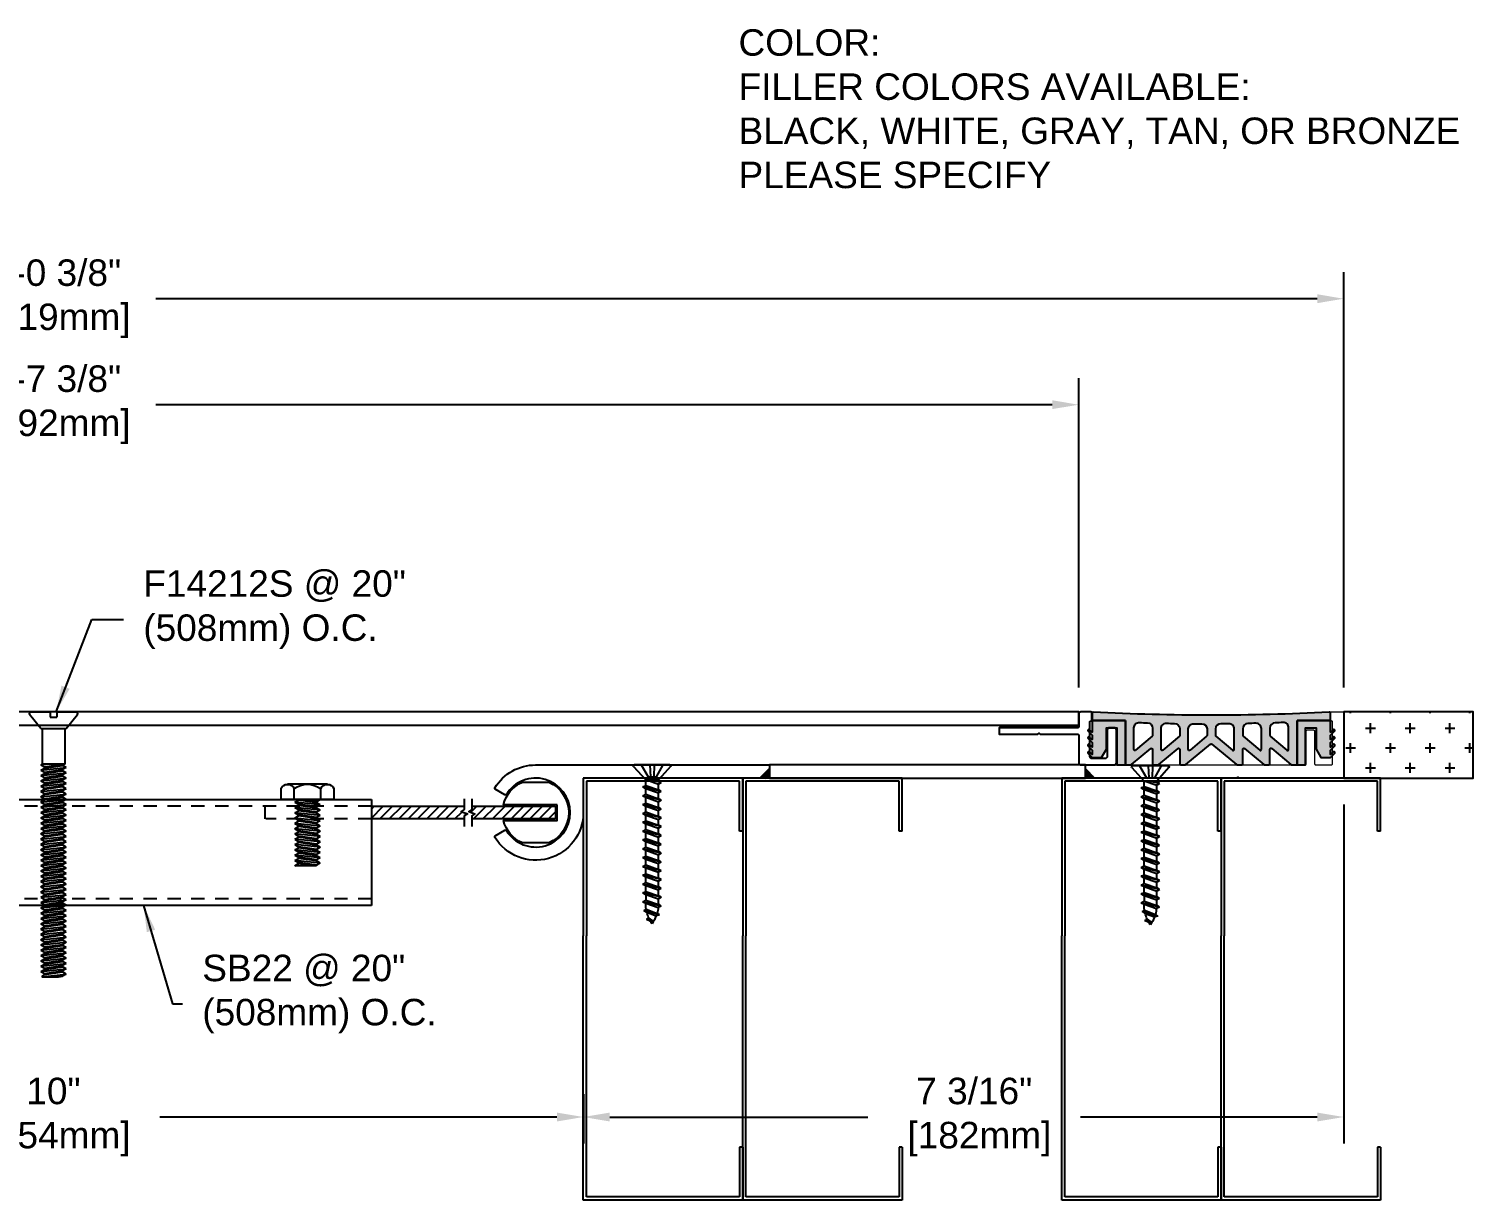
# Model space of a CAD drawing. Header units: inches. Extents: x -6.9 to 49.6, y -2.6 to 8.7.
# Drawn here: x 8.76 to 22.39, y -2.58 to 8.48 of the extents above; entities that cross this region are included whole.
import ezdxf

# ---------------------------------------------------------------- set-up
doc = ezdxf.new("R2010")
doc.units = ezdxf.units.IN
doc.header["$MEASUREMENT"] = 0
doc.linetypes.add('HIDDEN2', pattern=[0.1875, 0.125, -0.0625])
for name, color, linetype in [('anchors', 4, 'Continuous'), ('conditions', 1, 'Continuous'), ('dimensions', 3, 'Continuous'), ('FILLER', 2, 'Continuous'), ('Fillers', 2, 'Continuous'), ('METALS', 7, 'Continuous'), ('text', 2, 'Continuous')]:
    doc.layers.add(name, color=color, linetype=linetype)
doc.styles.add('ARIAL', font='arial.ttf')
doc.dimstyles.new('Arial', dxfattribs={"dimtxt": 0.25, "dimasz": 0.25, "dimexe": 0.25, "dimexo": 0.25, "dimgap": 0.25, "dimtad": 0, "dimtih": 1, "dimtoh": 1, "dimdec": 4, "dimzin": 0, "dimdsep": 46, "dimlunit": 4, "dimtxsty": 'ARIAL', "dimcen": 0.25, "dimadec": 0, "dimazin": 0, "dimtfac": 1, "dimtdec": 4, "dimtofl": 0, "dimtmove": 0, "dimatfit": 3, "dimfxl": 0, "dimfrac": 2, "dimtolj": 1, "dimtzin": 0, "dimarcsym": 0})

# ---------------------------------------------------------------- blocks, each defined once
blk = doc.blocks.new('*D1')
at = {"layer": 'DEFPOINTS', "color": 0}
for p in [(18.669, 4.929), (-0.682, 2.028), (18.669, 2.008)]:
    blk.add_point(p, dxfattribs=at)
at = {"layer": 'dimensions', "color": 0, "lineweight": -2}
for p, q in [((-0.682, 2.278), (-0.682, 5.179)), ((18.669, 2.258), (18.669, 5.179)), ((-0.432, 4.929), (8.027, 4.929)), ((18.419, 4.929), (9.96, 4.929))]:
    blk.add_line(p, q, dxfattribs=at)
at = {"layer": 'dimensions', "color": 0}
for points in [[(-0.432, 4.971), (-0.432, 4.888), (-0.682, 4.929)], [(18.419, 4.971), (18.419, 4.888), (18.669, 4.929)]]:
    blk.add_solid(points, dxfattribs=at)
at = {"layer": 'dimensions', "color": 0, "insert": (8.994, 4.929), "char_height": 0.25, "attachment_point": 5, "style": 'ARIAL'}
blk.add_mtext('\\A1;1\'-7 3/8"\\P [492mm]', dxfattribs=at)
blk = doc.blocks.new('*D2')
at = {"layer": 'DEFPOINTS', "color": 0}
for p in [(21.169, 5.93), (-3.182, 2.008), (21.169, 2.008)]:
    blk.add_point(p, dxfattribs=at)
at = {"layer": 'dimensions', "color": 0, "lineweight": -2}
for p, q in [((-3.182, 2.258), (-3.182, 6.18)), ((21.169, 2.258), (21.169, 6.18)), ((-2.932, 5.93), (8.027, 5.93)), ((20.919, 5.93), (9.96, 5.93))]:
    blk.add_line(p, q, dxfattribs=at)
at = {"layer": 'dimensions', "color": 0}
for points in [[(-2.932, 5.972), (-2.932, 5.888), (-3.182, 5.93)], [(20.919, 5.972), (20.919, 5.888), (21.169, 5.93)]]:
    blk.add_solid(points, dxfattribs=at)
at = {"layer": 'dimensions', "color": 0, "insert": (8.994, 5.93), "char_height": 0.25, "attachment_point": 5, "style": 'ARIAL'}
blk.add_mtext('\\A1;2\'-0 3/8"\\P [619mm]', dxfattribs=at)
blk = doc.blocks.new('*D3')
at = {"layer": 'DEFPOINTS', "color": 0}
for p in [(21.169, 1.403), (13.994, -1.331), (13.994, -1.797)]:
    blk.add_point(p, dxfattribs=at)
at = {"layer": 'dimensions', "color": 0, "lineweight": -2}
for p, q in [((21.169, 1.153), (21.169, -2.047)), ((13.994, -1.581), (13.994, -2.047)), ((14.244, -1.797), (16.68, -1.797)), ((20.919, -1.797), (18.686, -1.797))]:
    blk.add_line(p, q, dxfattribs=at)
at = {"layer": 'dimensions', "color": 0}
for points in [[(14.244, -1.755), (14.244, -1.839), (13.994, -1.797)], [(20.919, -1.755), (20.919, -1.839), (21.169, -1.797)]]:
    blk.add_solid(points, dxfattribs=at)
at = {"layer": 'dimensions', "color": 0, "insert": (17.683, -1.797), "char_height": 0.25, "attachment_point": 5, "style": 'ARIAL'}
blk.add_mtext('\\A1;7 3/16"\\P [182mm]', dxfattribs=at)
blk = doc.blocks.new('*D4')
at = {"layer": 'DEFPOINTS', "color": 0}
for p in [(3.994, -1.331), (13.994, -1.331), (13.994, -1.797)]:
    blk.add_point(p, dxfattribs=at)
at = {"layer": 'dimensions', "color": 0, "lineweight": -2}
for p, q in [((3.994, -1.581), (3.994, -2.047)), ((13.994, -1.581), (13.994, -2.047)), ((4.244, -1.797), (7.991, -1.797)), ((13.744, -1.797), (9.997, -1.797))]:
    blk.add_line(p, q, dxfattribs=at)
at = {"layer": 'dimensions', "color": 0}
for points in [[(4.244, -1.755), (4.244, -1.839), (3.994, -1.797)], [(13.744, -1.755), (13.744, -1.839), (13.994, -1.797)]]:
    blk.add_solid(points, dxfattribs=at)
at = {"layer": 'dimensions', "color": 0, "insert": (8.994, -1.797), "char_height": 0.25, "attachment_point": 5, "style": 'ARIAL'}
blk.add_mtext('\\A1;10"\\P [254mm]', dxfattribs=at)
blk = doc.blocks.new('WCSP3')
at = {"layer": 'METALS'}
blk.add_lwpolyline([(4.101, 42.23), (4.101, 42.555, 0.414214), (4.091, 42.565, -0.414214), (4.081, 42.575), (4.081, 42.64, -0.414214), (4.091, 42.65), (4.186, 42.65, -0.414214), (4.206, 42.63), (4.206, 42.51, 0.414214), (4.216, 42.5), (4.956, 42.5), (4.956, 42.44), (4.591, 42.44), (4.581, 42.45), (4.571, 42.44), (4.216, 42.44, 0.414214), (4.206, 42.43), (4.206, 42.169, -0.390598), (4.186, 42.15), (3.871, 42.15, -0.414214), (3.851, 42.17), (3.851, 42.48, -0.414214), (3.871, 42.5), (3.917, 42.5, -0.414214), (3.937, 42.48), (3.937, 42.23, 0.414214), (3.957, 42.21), (4.081, 42.21, 0.414214)], format="xyb", close=True, dxfattribs=at)
blk = doc.blocks.new('F14212S')
for p, q in [((-0.112, -0.159), (-0.219, -0.028)), ((-0.207, -0.004), (-0.024, -0.004)), ((-0.024, -0.004), (-0.024, -0.054)), ((-0.024, -0.054), (0.038, -0.054)), ((0.038, -0.004), (0.038, -0.054)), ((0.038, -0.004), (0.221, -0.004)), ((0.126, -0.159), (0.233, -0.028)), ((-0.112, -0.159), (0.126, -0.159)), ((-0.101, -0.159), (-0.101, -0.498)), ((0.115, -0.159), (0.115, -0.498)), ((-0.112, -0.504), (-0.101, -0.498)), ((-0.112, -0.504), (-0.061, -0.498)), ((-0.112, -0.504), (-0.078, -0.523)), ((-0.112, -0.554), (0.126, -0.529)), ((-0.112, -0.554), (-0.078, -0.534)), ((0.115, -0.498), (-0.101, -0.498)), ((-0.078, -0.523), (0.092, -0.498)), ((-0.078, -0.534), (0.092, -0.509)), ((-0.078, -0.523), (-0.078, -0.534)), ((0.115, -0.498), (0.092, -0.509)), ((0.126, -0.529), (0.092, -0.509)), ((0.126, -0.529), (0.092, -0.548)), ((-0.112, -0.554), (-0.078, -0.573)), ((-0.112, -0.604), (0.126, -0.579)), ((-0.112, -0.604), (-0.078, -0.584)), ((-0.112, -0.604), (-0.078, -0.623)), ((-0.112, -0.654), (0.126, -0.629)), ((-0.112, -0.654), (-0.078, -0.634)), ((-0.112, -0.654), (-0.078, -0.673)), ((-0.112, -0.704), (0.126, -0.679)), ((-0.078, -0.573), (0.092, -0.548)), ((-0.078, -0.584), (0.092, -0.559)), ((-0.078, -0.573), (-0.078, -0.584)), ((-0.078, -0.623), (0.092, -0.598)), ((-0.078, -0.634), (0.092, -0.609)), ((-0.078, -0.623), (-0.078, -0.634)), ((-0.078, -0.673), (0.092, -0.648)), ((-0.078, -0.684), (0.092, -0.659)), ((-0.078, -0.673), (-0.078, -0.684)), ((0.092, -0.548), (0.092, -0.559)), ((0.126, -0.579), (0.092, -0.559)), ((0.126, -0.579), (0.092, -0.598)), ((0.092, -0.598), (0.092, -0.609)), ((0.126, -0.629), (0.092, -0.609)), ((0.126, -0.629), (0.092, -0.648)), ((0.092, -0.648), (0.092, -0.659)), ((0.126, -0.679), (0.092, -0.659)), ((0.126, -0.679), (0.092, -0.698)), ((-0.112, -0.704), (-0.078, -0.684)), ((-0.112, -0.704), (-0.078, -0.723)), ((-0.112, -0.754), (0.126, -0.729)), ((-0.112, -0.754), (-0.078, -0.734)), ((-0.112, -0.754), (-0.078, -0.773)), ((-0.112, -0.804), (0.126, -0.779)), ((-0.112, -0.804), (-0.078, -0.784)), ((-0.112, -0.804), (-0.078, -0.823)), ((-0.078, -0.723), (0.092, -0.698)), ((-0.078, -0.734), (0.092, -0.709)), ((-0.078, -0.723), (-0.078, -0.734)), ((-0.078, -0.773), (0.092, -0.748)), ((-0.078, -0.784), (0.092, -0.759)), ((-0.078, -0.773), (-0.078, -0.784)), ((-0.078, -0.823), (0.092, -0.798)), ((-0.078, -0.834), (0.092, -0.809)), ((0.092, -0.698), (0.092, -0.709)), ((0.126, -0.729), (0.092, -0.709)), ((0.126, -0.729), (0.092, -0.748)), ((0.092, -0.748), (0.092, -0.759)), ((0.126, -0.779), (0.092, -0.759)), ((0.126, -0.779), (0.092, -0.798)), ((0.092, -0.798), (0.092, -0.809)), ((0.126, -0.829), (0.092, -0.809)), ((-0.112, -0.854), (0.126, -0.829)), ((-0.112, -0.854), (-0.078, -0.834)), ((-0.112, -0.854), (-0.078, -0.873)), ((-0.112, -0.904), (0.126, -0.879)), ((-0.112, -0.904), (-0.078, -0.884)), ((-0.112, -0.904), (-0.078, -0.923)), ((-0.112, -0.954), (0.126, -0.929)), ((-0.112, -0.954), (-0.078, -0.934)), ((-0.112, -0.954), (-0.078, -0.973)), ((-0.078, -0.823), (-0.078, -0.834)), ((-0.078, -0.873), (0.092, -0.848)), ((-0.078, -0.884), (0.092, -0.859)), ((-0.078, -0.873), (-0.078, -0.884)), ((-0.078, -0.923), (0.092, -0.898)), ((-0.078, -0.934), (0.092, -0.909)), ((-0.078, -0.923), (-0.078, -0.934)), ((-0.078, -0.973), (0.092, -0.948)), ((0.126, -0.829), (0.092, -0.848)), ((0.092, -0.848), (0.092, -0.859)), ((0.126, -0.879), (0.092, -0.859)), ((0.126, -0.879), (0.092, -0.898)), ((0.092, -0.898), (0.092, -0.909)), ((0.126, -0.929), (0.092, -0.909)), ((0.126, -0.929), (0.092, -0.948)), ((0.092, -0.948), (0.092, -0.959)), ((-0.112, -1.004), (0.126, -0.979)), ((-0.112, -1.004), (-0.078, -0.984)), ((-0.112, -1.004), (-0.078, -1.023)), ((-0.112, -1.054), (0.126, -1.029)), ((-0.112, -1.054), (-0.078, -1.034)), ((-0.112, -1.054), (-0.078, -1.073)), ((-0.112, -1.104), (0.126, -1.079)), ((-0.112, -1.104), (-0.078, -1.084)), ((-0.078, -0.984), (0.092, -0.959)), ((-0.078, -0.973), (-0.078, -0.984)), ((-0.078, -1.023), (0.092, -0.998)), ((-0.078, -1.034), (0.092, -1.009)), ((-0.078, -1.023), (-0.078, -1.034)), ((-0.078, -1.073), (0.092, -1.048)), ((-0.078, -1.084), (0.092, -1.059)), ((-0.078, -1.073), (-0.078, -1.084)), ((0.126, -0.979), (0.092, -0.959)), ((0.126, -0.979), (0.092, -0.998)), ((0.092, -0.998), (0.092, -1.009)), ((0.126, -1.029), (0.092, -1.009)), ((0.126, -1.029), (0.092, -1.048)), ((0.092, -1.048), (0.092, -1.059)), ((0.126, -1.079), (0.092, -1.059)), ((0.126, -1.079), (0.092, -1.098)), ((-0.112, -1.104), (-0.078, -1.123)), ((-0.112, -1.154), (0.126, -1.129)), ((-0.112, -1.154), (-0.078, -1.134)), ((-0.112, -1.154), (-0.078, -1.173)), ((-0.112, -1.204), (0.126, -1.179)), ((-0.112, -1.204), (-0.078, -1.184)), ((-0.112, -1.204), (-0.078, -1.223)), ((-0.078, -1.123), (0.092, -1.098)), ((-0.078, -1.134), (0.092, -1.109)), ((-0.078, -1.123), (-0.078, -1.134)), ((-0.078, -1.173), (0.092, -1.148)), ((-0.078, -1.184), (0.092, -1.159)), ((-0.078, -1.173), (-0.078, -1.184)), ((-0.078, -1.223), (0.092, -1.198)), ((-0.078, -1.234), (0.092, -1.209)), ((-0.078, -1.223), (-0.078, -1.234)), ((0.092, -1.098), (0.092, -1.109)), ((0.126, -1.129), (0.092, -1.109)), ((0.126, -1.129), (0.092, -1.148)), ((0.092, -1.148), (0.092, -1.159)), ((0.126, -1.179), (0.092, -1.159)), ((0.126, -1.179), (0.092, -1.198)), ((0.092, -1.198), (0.092, -1.209)), ((0.126, -1.229), (0.092, -1.209)), ((-0.112, -1.254), (0.126, -1.229)), ((-0.112, -1.254), (-0.078, -1.234)), ((-0.112, -1.254), (-0.078, -1.273)), ((-0.112, -1.304), (0.126, -1.279)), ((-0.112, -1.304), (-0.078, -1.284)), ((-0.112, -1.304), (-0.078, -1.323)), ((-0.112, -1.354), (0.126, -1.329)), ((-0.112, -1.354), (-0.078, -1.334)), ((-0.112, -1.354), (-0.078, -1.373)), ((-0.078, -1.273), (0.092, -1.248)), ((-0.078, -1.284), (0.092, -1.259)), ((-0.078, -1.273), (-0.078, -1.284)), ((-0.078, -1.323), (0.092, -1.298)), ((-0.078, -1.334), (0.092, -1.309)), ((-0.078, -1.323), (-0.078, -1.334)), ((-0.078, -1.373), (0.092, -1.348)), ((-0.078, -1.384), (0.092, -1.359)), ((0.126, -1.229), (0.092, -1.248)), ((0.092, -1.248), (0.092, -1.259)), ((0.126, -1.279), (0.092, -1.259)), ((0.126, -1.279), (0.092, -1.298)), ((0.092, -1.298), (0.092, -1.309)), ((0.126, -1.329), (0.092, -1.309)), ((0.126, -1.329), (0.092, -1.348)), ((0.092, -1.348), (0.092, -1.359)), ((0.126, -1.379), (0.092, -1.359)), ((-0.112, -1.404), (0.126, -1.379)), ((-0.112, -1.404), (-0.078, -1.384)), ((-0.112, -1.404), (-0.078, -1.423)), ((-0.112, -1.454), (0.126, -1.429)), ((-0.112, -1.454), (-0.078, -1.434)), ((-0.112, -1.454), (-0.078, -1.473)), ((-0.112, -1.504), (0.126, -1.479)), ((-0.112, -1.504), (-0.078, -1.484)), ((-0.078, -1.373), (-0.078, -1.384)), ((-0.078, -1.423), (0.092, -1.398)), ((-0.078, -1.434), (0.092, -1.409)), ((-0.078, -1.423), (-0.078, -1.434)), ((-0.078, -1.473), (0.092, -1.448)), ((-0.078, -1.484), (0.092, -1.459)), ((-0.078, -1.473), (-0.078, -1.484)), ((-0.078, -1.523), (0.092, -1.498)), ((0.126, -1.379), (0.092, -1.398)), ((0.092, -1.398), (0.092, -1.409)), ((0.126, -1.429), (0.092, -1.409)), ((0.126, -1.429), (0.092, -1.448)), ((0.092, -1.448), (0.092, -1.459)), ((0.126, -1.479), (0.092, -1.459)), ((0.126, -1.479), (0.092, -1.498)), ((0.092, -1.498), (0.092, -1.509)), ((-0.112, -1.504), (-0.078, -1.523)), ((-0.112, -1.554), (0.126, -1.529)), ((-0.112, -1.554), (-0.078, -1.534)), ((-0.112, -1.554), (-0.078, -1.573)), ((-0.112, -1.604), (0.126, -1.579)), ((-0.112, -1.604), (-0.078, -1.584)), ((-0.112, -1.604), (-0.078, -1.623)), ((-0.112, -1.654), (0.126, -1.629)), ((-0.112, -1.654), (-0.078, -1.634)), ((-0.078, -1.534), (0.092, -1.509)), ((-0.078, -1.523), (-0.078, -1.534)), ((-0.078, -1.573), (0.092, -1.548)), ((-0.078, -1.584), (0.092, -1.559)), ((-0.078, -1.573), (-0.078, -1.584)), ((-0.078, -1.623), (0.092, -1.598)), ((-0.078, -1.634), (0.092, -1.609)), ((-0.078, -1.623), (-0.078, -1.634)), ((0.126, -1.529), (0.092, -1.509)), ((0.126, -1.529), (0.092, -1.548)), ((0.092, -1.548), (0.092, -1.559)), ((0.126, -1.579), (0.092, -1.559)), ((0.126, -1.579), (0.092, -1.598)), ((0.092, -1.598), (0.092, -1.609)), ((0.126, -1.629), (0.092, -1.609)), ((0.126, -1.629), (0.092, -1.648)), ((-0.112, -1.654), (-0.078, -1.673)), ((-0.112, -1.704), (0.126, -1.679)), ((-0.112, -1.704), (-0.078, -1.684)), ((-0.112, -1.704), (-0.078, -1.723)), ((-0.112, -1.754), (0.126, -1.729)), ((-0.112, -1.754), (-0.078, -1.734)), ((-0.112, -1.754), (-0.078, -1.773)), ((-0.078, -1.673), (0.092, -1.648)), ((-0.078, -1.684), (0.092, -1.659)), ((-0.078, -1.673), (-0.078, -1.684)), ((-0.078, -1.723), (0.092, -1.698)), ((-0.078, -1.734), (0.092, -1.709)), ((-0.078, -1.723), (-0.078, -1.734)), ((-0.078, -1.773), (0.092, -1.748)), ((-0.078, -1.784), (0.092, -1.759)), ((0.092, -1.648), (0.092, -1.659)), ((0.126, -1.679), (0.092, -1.659)), ((0.126, -1.679), (0.092, -1.698)), ((0.092, -1.698), (0.092, -1.709)), ((0.126, -1.729), (0.092, -1.709)), ((0.126, -1.729), (0.092, -1.748)), ((0.092, -1.748), (0.092, -1.759)), ((0.126, -1.779), (0.092, -1.759)), ((-0.112, -1.804), (0.126, -1.779)), ((-0.112, -1.804), (-0.078, -1.784)), ((-0.112, -1.804), (-0.078, -1.823)), ((-0.112, -1.854), (0.126, -1.829)), ((-0.112, -1.854), (-0.078, -1.834)), ((-0.112, -1.854), (-0.078, -1.873)), ((-0.112, -1.904), (0.126, -1.879)), ((-0.112, -1.904), (-0.078, -1.884)), ((-0.112, -1.904), (-0.078, -1.923)), ((-0.078, -1.773), (-0.078, -1.784)), ((-0.078, -1.823), (0.092, -1.798)), ((-0.078, -1.834), (0.092, -1.809)), ((-0.078, -1.823), (-0.078, -1.834)), ((-0.078, -1.873), (0.092, -1.848)), ((-0.078, -1.884), (0.092, -1.859)), ((-0.078, -1.873), (-0.078, -1.884)), ((-0.078, -1.923), (0.092, -1.898)), ((0.126, -1.779), (0.092, -1.798)), ((0.092, -1.798), (0.092, -1.809)), ((0.126, -1.829), (0.092, -1.809)), ((0.126, -1.829), (0.092, -1.848)), ((0.092, -1.848), (0.092, -1.859)), ((0.126, -1.879), (0.092, -1.859)), ((0.126, -1.879), (0.092, -1.898)), ((0.092, -1.898), (0.092, -1.909)), ((-0.112, -1.954), (0.126, -1.929)), ((-0.112, -1.954), (-0.078, -1.934)), ((-0.112, -1.954), (-0.078, -1.973)), ((-0.112, -2.004), (0.126, -1.979)), ((-0.112, -2.004), (-0.078, -1.984)), ((-0.112, -2.004), (-0.078, -2.023)), ((-0.112, -2.054), (0.126, -2.029)), ((-0.112, -2.054), (-0.078, -2.034)), ((-0.078, -1.934), (0.092, -1.909)), ((-0.078, -1.923), (-0.078, -1.934)), ((-0.078, -1.973), (0.092, -1.948)), ((-0.078, -1.984), (0.092, -1.959)), ((-0.078, -1.973), (-0.078, -1.984)), ((-0.078, -2.023), (0.092, -1.998)), ((-0.078, -2.034), (0.092, -2.009)), ((-0.078, -2.023), (-0.078, -2.034)), ((0.126, -1.929), (0.092, -1.909)), ((0.126, -1.929), (0.092, -1.948)), ((0.092, -1.948), (0.092, -1.959)), ((0.126, -1.979), (0.092, -1.959)), ((0.126, -1.979), (0.092, -1.998)), ((0.092, -1.998), (0.092, -2.009)), ((0.126, -2.029), (0.092, -2.009)), ((0.126, -2.029), (0.092, -2.048)), ((-0.112, -2.054), (-0.078, -2.073)), ((-0.112, -2.104), (0.126, -2.079)), ((-0.112, -2.104), (-0.078, -2.084)), ((-0.112, -2.104), (-0.078, -2.123)), ((-0.112, -2.154), (0.126, -2.129)), ((-0.112, -2.154), (-0.078, -2.134)), ((-0.112, -2.154), (-0.078, -2.173)), ((-0.112, -2.204), (0.126, -2.179)), ((-0.078, -2.073), (0.092, -2.048)), ((-0.078, -2.084), (0.092, -2.059)), ((-0.078, -2.073), (-0.078, -2.084)), ((-0.078, -2.123), (0.092, -2.098)), ((-0.078, -2.134), (0.092, -2.109)), ((-0.078, -2.123), (-0.078, -2.134)), ((-0.078, -2.173), (0.092, -2.148)), ((-0.078, -2.184), (0.092, -2.159)), ((-0.078, -2.173), (-0.078, -2.184)), ((0.092, -2.048), (0.092, -2.059)), ((0.126, -2.079), (0.092, -2.059)), ((0.126, -2.079), (0.092, -2.098)), ((0.092, -2.098), (0.092, -2.109)), ((0.126, -2.129), (0.092, -2.109)), ((0.126, -2.129), (0.092, -2.148)), ((0.092, -2.148), (0.092, -2.159)), ((0.126, -2.179), (0.092, -2.159)), ((0.126, -2.179), (0.092, -2.198)), ((-0.112, -2.204), (-0.078, -2.184)), ((-0.112, -2.204), (-0.078, -2.223)), ((-0.112, -2.254), (0.126, -2.229)), ((-0.112, -2.254), (-0.078, -2.234)), ((-0.112, -2.254), (-0.078, -2.273)), ((-0.112, -2.304), (0.126, -2.279)), ((-0.112, -2.304), (-0.078, -2.284)), ((-0.112, -2.304), (-0.078, -2.323)), ((-0.078, -2.223), (0.092, -2.198)), ((-0.078, -2.234), (0.092, -2.209)), ((-0.078, -2.223), (-0.078, -2.234)), ((-0.078, -2.273), (0.092, -2.248)), ((-0.078, -2.284), (0.092, -2.259)), ((-0.078, -2.273), (-0.078, -2.284)), ((-0.078, -2.323), (0.092, -2.298)), ((-0.078, -2.334), (0.092, -2.309)), ((0.092, -2.198), (0.092, -2.209)), ((0.126, -2.229), (0.092, -2.209)), ((0.126, -2.229), (0.092, -2.248)), ((0.092, -2.248), (0.092, -2.259)), ((0.126, -2.279), (0.092, -2.259)), ((0.126, -2.279), (0.092, -2.298)), ((0.092, -2.298), (0.092, -2.309)), ((0.126, -2.329), (0.092, -2.309)), ((-0.112, -2.354), (0.126, -2.329)), ((-0.112, -2.354), (-0.078, -2.334)), ((-0.112, -2.354), (-0.078, -2.373)), ((-0.112, -2.404), (0.126, -2.379)), ((-0.112, -2.404), (-0.078, -2.384)), ((-0.112, -2.404), (-0.078, -2.423)), ((-0.112, -2.454), (0.126, -2.429)), ((-0.112, -2.454), (-0.078, -2.434)), ((-0.078, -2.323), (-0.078, -2.334)), ((-0.078, -2.373), (0.092, -2.348)), ((-0.078, -2.384), (0.092, -2.359)), ((-0.078, -2.373), (-0.078, -2.384)), ((-0.078, -2.423), (0.092, -2.398)), ((-0.078, -2.434), (0.092, -2.409)), ((-0.078, -2.423), (-0.078, -2.434)), ((-0.078, -2.473), (0.092, -2.448)), ((0.126, -2.329), (0.092, -2.348)), ((0.092, -2.348), (0.092, -2.359)), ((0.126, -2.379), (0.092, -2.359)), ((0.126, -2.379), (0.092, -2.398)), ((0.092, -2.398), (0.092, -2.409)), ((0.126, -2.429), (0.092, -2.409)), ((0.126, -2.429), (0.092, -2.448)), ((0.092, -2.448), (0.092, -2.459)), ((-0.112, -2.454), (-0.078, -2.473)), ((-0.103, -2.504), (0.126, -2.479)), ((-0.103, -2.504), (-0.078, -2.484)), ((-0.103, -2.504), (0.055, -2.504)), ((-0.078, -2.484), (0.092, -2.459)), ((-0.078, -2.473), (-0.078, -2.484)), ((0.055, -2.504), (0.092, -2.498)), ((0.126, -2.479), (0.092, -2.459)), ((0.126, -2.479), (0.092, -2.498))]:
    blk.add_line(p, q)
for centre, start, end in [((-0.207, -0.019), 90, 219.032), ((0.221, -0.019), 320.968, 90)]:
    blk.add_arc(centre, 0.015, start, end)
blk = doc.blocks.new('H1458S')
for p, q in [((-0.188, 0.144), (0.187, 0.144)), ((-0.25, 0.104), (-0.25, 0)), ((-0.25, 0), (0.25, 0)), ((-0.125, 0), (-0.125, 0.104)), ((-0.119, 0), (-0.085, -0.02)), ((-0.085, -0.02), (0.048, 0)), ((0.125, 0), (0.125, 0.104)), ((0.25, 0.104), (0.25, 0)), ((-0.119, -0.05), (0.119, -0.025)), ((-0.119, -0.05), (-0.085, -0.03)), ((-0.119, -0.05), (-0.085, -0.07)), ((-0.119, -0.1), (0.119, -0.075)), ((-0.119, -0.1), (-0.085, -0.08)), ((-0.119, -0.1), (-0.085, -0.12)), ((-0.119, -0.15), (0.119, -0.125)), ((-0.119, -0.15), (-0.085, -0.13)), ((-0.085, -0.03), (0.085, -0.005)), ((-0.085, -0.02), (-0.085, -0.03)), ((-0.085, -0.07), (0.085, -0.045)), ((-0.085, -0.08), (0.085, -0.055)), ((-0.085, -0.07), (-0.085, -0.08)), ((-0.085, -0.12), (0.085, -0.095)), ((-0.085, -0.13), (0.085, -0.105)), ((-0.085, -0.12), (-0.085, -0.13)), ((0.094, 0), (0.085, -0.005)), ((0.119, -0.025), (0.085, -0.005)), ((0.119, -0.025), (0.085, -0.045)), ((0.085, -0.045), (0.085, -0.055)), ((0.119, -0.075), (0.085, -0.055)), ((0.119, -0.075), (0.085, -0.095)), ((0.085, -0.095), (0.085, -0.105)), ((0.119, -0.125), (0.085, -0.105)), ((0.119, -0.125), (0.085, -0.145)), ((-0.119, -0.15), (-0.085, -0.17)), ((-0.119, -0.2), (0.119, -0.175)), ((-0.119, -0.2), (-0.085, -0.18)), ((-0.119, -0.2), (-0.085, -0.22)), ((-0.119, -0.25), (0.119, -0.225)), ((-0.119, -0.25), (-0.085, -0.23)), ((-0.119, -0.25), (-0.085, -0.27)), ((-0.085, -0.17), (0.085, -0.145)), ((-0.085, -0.18), (0.085, -0.155)), ((-0.085, -0.17), (-0.085, -0.18)), ((-0.085, -0.22), (0.085, -0.195)), ((-0.085, -0.23), (0.085, -0.205)), ((-0.085, -0.22), (-0.085, -0.23)), ((-0.085, -0.27), (0.085, -0.245)), ((-0.085, -0.28), (0.085, -0.255)), ((-0.085, -0.27), (-0.085, -0.28)), ((0.085, -0.145), (0.085, -0.155)), ((0.119, -0.175), (0.085, -0.155)), ((0.119, -0.175), (0.085, -0.195)), ((0.085, -0.195), (0.085, -0.205)), ((0.119, -0.225), (0.085, -0.205)), ((0.119, -0.225), (0.085, -0.245)), ((0.085, -0.245), (0.085, -0.255)), ((0.119, -0.275), (0.085, -0.255)), ((-0.119, -0.3), (0.119, -0.275)), ((-0.119, -0.3), (-0.085, -0.28)), ((-0.119, -0.3), (-0.085, -0.32)), ((-0.119, -0.35), (0.119, -0.325)), ((-0.119, -0.35), (-0.085, -0.33)), ((-0.119, -0.35), (-0.085, -0.37)), ((-0.119, -0.4), (0.119, -0.375)), ((-0.119, -0.4), (-0.085, -0.38)), ((-0.119, -0.4), (-0.085, -0.42)), ((-0.085, -0.32), (0.085, -0.295)), ((-0.085, -0.33), (0.085, -0.305)), ((-0.085, -0.32), (-0.085, -0.33)), ((-0.085, -0.37), (0.085, -0.345)), ((-0.085, -0.38), (0.085, -0.355)), ((-0.085, -0.37), (-0.085, -0.38)), ((-0.085, -0.42), (0.085, -0.395)), ((-0.085, -0.43), (0.085, -0.405)), ((0.119, -0.275), (0.085, -0.295)), ((0.085, -0.295), (0.085, -0.305)), ((0.119, -0.325), (0.085, -0.305)), ((0.119, -0.325), (0.085, -0.345)), ((0.085, -0.345), (0.085, -0.355)), ((0.119, -0.375), (0.085, -0.355)), ((0.119, -0.375), (0.085, -0.395)), ((0.085, -0.395), (0.085, -0.405)), ((0.119, -0.425), (0.085, -0.405)), ((-0.119, -0.45), (0.119, -0.425)), ((-0.119, -0.45), (-0.085, -0.43)), ((-0.119, -0.45), (-0.085, -0.47)), ((-0.119, -0.5), (0.119, -0.475)), ((-0.119, -0.5), (-0.085, -0.48)), ((-0.119, -0.5), (-0.085, -0.52)), ((-0.119, -0.55), (0.119, -0.525)), ((-0.119, -0.55), (-0.085, -0.53)), ((-0.085, -0.42), (-0.085, -0.43)), ((-0.085, -0.47), (0.085, -0.445)), ((-0.085, -0.48), (0.085, -0.455)), ((-0.085, -0.47), (-0.085, -0.48)), ((-0.085, -0.52), (0.085, -0.495)), ((-0.085, -0.53), (0.085, -0.505)), ((-0.085, -0.52), (-0.085, -0.53)), ((-0.085, -0.57), (0.085, -0.545)), ((0.119, -0.425), (0.085, -0.445)), ((0.085, -0.445), (0.085, -0.455)), ((0.119, -0.475), (0.085, -0.455)), ((0.119, -0.475), (0.085, -0.495)), ((0.085, -0.495), (0.085, -0.505)), ((0.119, -0.525), (0.085, -0.505)), ((0.119, -0.525), (0.085, -0.545)), ((0.085, -0.545), (0.085, -0.555)), ((-0.119, -0.55), (-0.085, -0.57)), ((-0.119, -0.6), (0.119, -0.575)), ((-0.119, -0.6), (-0.085, -0.58)), ((-0.119, -0.6), (-0.085, -0.62)), ((-0.085, -0.58), (0.085, -0.555)), ((-0.085, -0.57), (-0.085, -0.58)), ((-0.085, -0.62), (0.085, -0.595)), ((-0.085, -0.62), (-0.085, -0.625)), ((-0.085, -0.625), (0.119, -0.625)), ((-0.048, -0.625), (0.085, -0.605)), ((0.119, -0.575), (0.085, -0.555)), ((0.119, -0.575), (0.085, -0.595)), ((0.085, -0.595), (0.085, -0.605)), ((0.119, -0.625), (0.085, -0.605))]:
    blk.add_line(p, q)
for centre, radius, start, end in [((-0.188, 0.075), 0.0688, 24.7615, 155.2385), ((0, -0.071), 0.215, 54.5107, 125.4893), ((0.187, 0.075), 0.0688, 24.7615, 155.2385)]:
    blk.add_arc(centre, radius, start, end)
blk = doc.blocks.new('SB')
h = blk.add_hatch()
h.set_pattern_fill('ANSI31', color=256, scale=0.5, style=0)
h.set_pattern_definition([(45, (-1.601395, -9.531846), (-0.04419417, 0.04419417), [])])
h.paths.add_polyline_path([(3.392, 3.658), (2.411, 3.658), (2.411, 3.628), (2.383, 3.609), (2.44, 3.587), (2.411, 3.568), (2.411, 3.538), (3.392, 3.538)])
h.paths.add_polyline_path([(2.341, 3.628), (2.341, 3.658), (2.105, 3.658), (2.105, 3.538), (2.341, 3.538), (2.341, 3.568), (2.37, 3.587), (2.313, 3.609)])
h = blk.add_hatch()
h.set_pattern_fill('ANSI31', color=256, scale=0.5, style=0)
h.set_pattern_definition([(45, (-3.601395, -9.531846), (-0.04419417, 0.04419417), [])])
h.paths.add_polyline_path([(11.131, 3.658), (10.339, 3.658), (10.339, 3.628), (10.311, 3.609), (10.368, 3.587), (10.339, 3.568), (10.339, 3.538), (11.131, 3.538)])
h.paths.add_polyline_path([(10.298, 3.587), (10.241, 3.609), (10.269, 3.628), (10.269, 3.658), (9.393, 3.658), (9.393, 3.538), (10.269, 3.538), (10.269, 3.568)])
at = {"linetype": 'ByBlock'}
for p, q in [((3.392, 3.721), (9.393, 3.721)), ((3.392, 2.721), (3.392, 3.721)), ((9.393, 3.721), (9.393, 2.721)), ((9.393, 2.721), (3.392, 2.721))]:
    blk.add_line(p, q, dxfattribs=at)
for p, q in [((2.105, 3.658), (2.341, 3.658)), ((2.411, 3.658), (3.392, 3.658)), ((9.393, 3.658), (10.269, 3.658)), ((10.339, 3.658), (11.131, 3.658)), ((2.341, 3.538), (2.105, 3.538)), ((3.392, 3.538), (2.411, 3.538)), ((10.269, 3.538), (9.393, 3.538)), ((11.131, 3.538), (10.339, 3.538))]:
    blk.add_line(p, q)
at = {"linetype": 'HIDDEN2'}
for p, q in [((9.393, 3.658), (3.392, 3.658)), ((4.394, 3.538), (4.394, 3.658)), ((8.391, 3.538), (8.391, 3.658)), ((3.392, 3.538), (4.394, 3.538)), ((9.393, 3.538), (8.398, 3.538)), ((9.393, 2.783), (3.392, 2.783))]:
    blk.add_line(p, q, dxfattribs=at)
for points in [[(2.146, 3.672, 0.233897), (1.968, 3.885), (1.718, 3.885, 0.654654), (1.718, 3.312), (1.968, 3.312, 0.233897), (2.146, 3.524), (2.105, 3.538), (2.105, 3.658)], [(11.147, 3.672), (10.639, 3.672, -0.233897), (10.817, 3.885), (11.067, 3.885, -0.654654), (11.067, 3.312), (10.817, 3.312, -0.233897), (10.639, 3.524), (11.147, 3.524)]]:
    blk.add_lwpolyline(points, format="xyb", close=True)
for points in [[(2.341, 3.728), (2.341, 3.628), (2.313, 3.609), (2.37, 3.587), (2.341, 3.568), (2.341, 3.468)], [(2.411, 3.728), (2.411, 3.628), (2.383, 3.609), (2.44, 3.587), (2.411, 3.568), (2.411, 3.468)], [(10.269, 3.728), (10.269, 3.628), (10.241, 3.609), (10.298, 3.587), (10.269, 3.568), (10.269, 3.468)], [(10.339, 3.728), (10.339, 3.628), (10.311, 3.609), (10.368, 3.587), (10.339, 3.568), (10.339, 3.468)], [(2.105, 3.658), (2.105, 3.538)], [(11.131, 3.658), (11.131, 3.538)]]:
    blk.add_lwpolyline(points)
blk.add_point((4.394, 3.538), dxfattribs=at)
blk.add_blockref('H1458S', (3.996, 3.721))
at = {"xscale": -1}
blk.add_blockref('H1458S', (8.789, 3.721), dxfattribs=at)
blk = doc.blocks.new('4mstd1')
for p, q in [((-1.505, 3.985), (0, 3.985)), ((-1.505, 3.485), (-1.505, 3.985)), ((-1.475, 3.955), (-0.03, 3.955)), ((-1.475, 3.485), (-1.475, 3.955)), ((-0.03, 3.955), (-0.03, 2.495)), ((0, 3.985), (0, 2.495)), ((-1.505, 3.485), (-1.475, 3.485)), ((-0.03, 1.49), (-0.03, 2.495)), ((0, 1.49), (0, 2.495)), ((-0.03, 0.03), (-0.03, 1.49)), ((0, 0), (0, 1.49)), ((-1.505, 0.5), (-1.505, 0)), ((-1.505, 0.5), (-1.475, 0.5)), ((-1.475, 0.5), (-1.475, 0.03)), ((-1.505, 0), (0, 0)), ((-1.475, 0.03), (-0.03, 0.03))]:
    blk.add_line(p, q)
blk = doc.blocks.new('FSM0112')
for p, q in [((-0.169, 0), (0.169, 0)), ((-0.103, 0), (-0.038, -0.111)), ((-0.02, 0), (-0.016, -0.111)), ((0.02, 0), (0.016, -0.111)), ((0.103, 0), (0.038, -0.111)), ((-0.175, -0.014), (-0.063, -0.139)), ((0.038, -0.111), (-0.038, -0.111)), ((0.175, -0.014), (0.063, -0.139)), ((-0.086, -0.167), (0.027, -0.139)), ((-0.086, -0.167), (-0.06, -0.152)), ((-0.086, -0.167), (-0.06, -0.181)), ((-0.086, -0.25), (0.086, -0.208)), ((-0.086, -0.25), (-0.06, -0.236)), ((-0.086, -0.25), (-0.06, -0.264)), ((0.063, -0.139), (-0.063, -0.139)), ((-0.06, -0.152), (-0.06, -0.139)), ((-0.023, -0.139), (-0.06, -0.152)), ((0.06, -0.139), (-0.06, -0.181)), ((-0.06, -0.236), (-0.06, -0.181)), ((0.06, -0.194), (-0.06, -0.236)), ((0.06, -0.223), (-0.06, -0.264)), ((-0.06, -0.319), (-0.06, -0.264)), ((0.06, -0.194), (0.06, -0.139)), ((0.086, -0.208), (0.06, -0.194)), ((0.086, -0.208), (0.06, -0.223)), ((0.06, -0.277), (0.06, -0.223)), ((-0.086, -0.333), (0.086, -0.292)), ((-0.086, -0.333), (-0.06, -0.319)), ((-0.086, -0.333), (-0.06, -0.348)), ((-0.086, -0.417), (0.086, -0.375)), ((-0.086, -0.417), (-0.06, -0.402)), ((0.06, -0.277), (-0.06, -0.319)), ((0.06, -0.306), (-0.06, -0.348)), ((-0.06, -0.402), (-0.06, -0.348)), ((0.06, -0.361), (-0.06, -0.402)), ((0.06, -0.389), (-0.06, -0.431)), ((0.086, -0.292), (0.06, -0.277)), ((0.086, -0.292), (0.06, -0.306)), ((0.06, -0.361), (0.06, -0.306)), ((0.086, -0.375), (0.06, -0.361)), ((0.086, -0.375), (0.06, -0.389)), ((0.06, -0.444), (0.06, -0.389)), ((-0.086, -0.417), (-0.06, -0.431)), ((-0.086, -0.5), (0.086, -0.458)), ((-0.086, -0.5), (-0.06, -0.486)), ((-0.086, -0.5), (-0.06, -0.514)), ((-0.086, -0.583), (0.086, -0.542)), ((-0.06, -0.486), (-0.06, -0.431)), ((0.06, -0.444), (-0.06, -0.486)), ((0.06, -0.473), (-0.06, -0.514)), ((-0.06, -0.569), (-0.06, -0.514)), ((0.06, -0.527), (-0.06, -0.569)), ((0.086, -0.458), (0.06, -0.444)), ((0.086, -0.458), (0.06, -0.473)), ((0.06, -0.527), (0.06, -0.473)), ((0.086, -0.542), (0.06, -0.527)), ((0.086, -0.542), (0.06, -0.556)), ((-0.086, -0.583), (-0.06, -0.569)), ((-0.086, -0.583), (-0.06, -0.598)), ((-0.086, -0.667), (0.086, -0.625)), ((-0.086, -0.667), (-0.06, -0.652)), ((-0.086, -0.667), (-0.06, -0.681)), ((0.06, -0.556), (-0.06, -0.598)), ((-0.06, -0.652), (-0.06, -0.598)), ((0.06, -0.611), (-0.06, -0.652)), ((0.06, -0.639), (-0.06, -0.681)), ((-0.06, -0.736), (-0.06, -0.681)), ((0.06, -0.611), (0.06, -0.556)), ((0.086, -0.625), (0.06, -0.611)), ((0.086, -0.625), (0.06, -0.639)), ((0.06, -0.694), (0.06, -0.639)), ((-0.086, -0.75), (0.086, -0.708)), ((-0.086, -0.75), (-0.06, -0.736)), ((-0.086, -0.75), (-0.06, -0.764)), ((-0.086, -0.833), (0.086, -0.792)), ((0.06, -0.694), (-0.06, -0.736)), ((0.06, -0.723), (-0.06, -0.764)), ((-0.06, -0.819), (-0.06, -0.764)), ((0.06, -0.777), (-0.06, -0.819)), ((0.06, -0.806), (-0.06, -0.848)), ((0.086, -0.708), (0.06, -0.694)), ((0.086, -0.708), (0.06, -0.723)), ((0.06, -0.777), (0.06, -0.723)), ((0.086, -0.792), (0.06, -0.777)), ((0.086, -0.792), (0.06, -0.806)), ((0.06, -0.861), (0.06, -0.806)), ((-0.086, -0.833), (-0.06, -0.819)), ((-0.086, -0.833), (-0.06, -0.848)), ((-0.086, -0.917), (0.086, -0.875)), ((-0.086, -0.917), (-0.06, -0.902)), ((-0.086, -0.917), (-0.06, -0.931)), ((-0.06, -0.902), (-0.06, -0.848)), ((0.06, -0.861), (-0.06, -0.902)), ((0.06, -0.889), (-0.06, -0.931)), ((-0.06, -0.986), (-0.06, -0.931)), ((0.06, -0.944), (-0.06, -0.986)), ((0.086, -0.875), (0.06, -0.861)), ((0.086, -0.875), (0.06, -0.889)), ((0.06, -0.944), (0.06, -0.889)), ((0.086, -0.958), (0.06, -0.944)), ((-0.086, -1), (0.086, -0.958)), ((-0.086, -1), (-0.06, -0.986)), ((-0.086, -1), (-0.06, -1.014)), ((-0.086, -1.083), (0.086, -1.042)), ((-0.086, -1.083), (-0.06, -1.069)), ((-0.086, -1.083), (-0.06, -1.098)), ((0.06, -0.973), (-0.06, -1.014)), ((-0.06, -1.069), (-0.06, -1.014)), ((0.06, -1.027), (-0.06, -1.069)), ((0.06, -1.056), (-0.06, -1.098)), ((0.086, -0.958), (0.06, -0.973)), ((0.06, -1.027), (0.06, -0.973)), ((0.086, -1.042), (0.06, -1.027)), ((0.086, -1.042), (0.06, -1.056)), ((0.06, -1.111), (0.06, -1.056)), ((-0.086, -1.167), (0.086, -1.125)), ((-0.086, -1.167), (-0.06, -1.152)), ((-0.086, -1.167), (-0.06, -1.181)), ((-0.086, -1.25), (0.086, -1.208)), ((-0.06, -1.152), (-0.06, -1.098)), ((0.06, -1.111), (-0.06, -1.152)), ((0.06, -1.139), (-0.06, -1.181)), ((-0.06, -1.236), (-0.06, -1.181)), ((0.06, -1.194), (-0.06, -1.236)), ((0.06, -1.223), (-0.06, -1.264)), ((0.086, -1.125), (0.06, -1.111)), ((0.086, -1.125), (0.06, -1.139)), ((0.06, -1.194), (0.06, -1.139)), ((0.086, -1.208), (0.06, -1.194)), ((0.086, -1.208), (0.06, -1.223)), ((0.06, -1.223), (0.06, -1.277)), ((-0.086, -1.25), (-0.06, -1.236)), ((-0.086, -1.25), (-0.06, -1.264)), ((-0.086, -1.333), (0.086, -1.292)), ((-0.086, -1.333), (-0.06, -1.319)), ((-0.086, -1.333), (-0.058, -1.347)), ((-0.06, -1.31), (-0.06, -1.264)), ((0.06, -1.277), (-0.06, -1.319)), ((0.06, -1.306), (-0.058, -1.347)), ((0.056, -1.362), (-0.047, -1.402)), ((0.079, -1.375), (0.056, -1.362)), ((0.086, -1.292), (0.06, -1.277)), ((0.086, -1.292), (0.06, -1.306)), ((0.06, -1.306), (0.06, -1.31)), ((-0.069, -1.417), (0.079, -1.375)), ((-0.069, -1.417), (-0.047, -1.402)), ((-0.069, -1.417), (-0.039, -1.426)), ((0.05, -1.392), (-0.039, -1.426)), ((0.03, -1.447), (-0.004, -1.472)), ((-0.004, -1.472), (0.051, -1.458)), ((0.017, -1.473), (-0.004, -1.472)), ((0.051, -1.458), (0.017, -1.473)), ((0.051, -1.458), (0.03, -1.447)), ((0.079, -1.375), (0.05, -1.392))]:
    blk.add_line(p, q)
for centre, radius, start, end in [((-0.169, -0.008), 0.00805, 90, 224.3206), ((0.169, -0.008), 0.00805, 315.6794, 90), ((0.27, -1.31), 0.33, 180, 181.4809), ((0.27, -1.31), 0.33, 186.3809, 196.1333), ((-0.27, -1.31), 0.33, 350.9871, 0), ((0.27, -1.31), 0.33, 200.6129, 215.118), ((-0.27, -1.31), 0.33, 324.882, 330.5326), ((-0.27, -1.31), 0.33, 335.5566, 345.5871)]:
    blk.add_arc(centre, radius, start, end)
blk = doc.blocks.new('weldment')
blk.add_hatch(color=253).paths.add_polyline_path([(3.569, 16.361), (3.569, 16.282, 0.22393), (3.65, 16.283)])
blk.add_lwpolyline([(3.65, 16.283, -0.22393), (3.569, 16.282), (3.569, 16.361), (3.65, 16.283)], format="xyb")
blk = doc.blocks.new('PS212A')
at = {"linetype": 'Continuous', "flags": 128}
blk.add_lwpolyline([(0.45, 0.125), (-1.747, 0.125, 0.414214), (-1.757, 0.115), (-1.757, 0.094, 0.198912), (-1.754, 0.087), (-1.67, 0.003, 0.198912), (-1.663, 0), (-0.01, 0, -0.414214), (0, -0.01), (0, -0.325, 0.758338), (0.834, -0.559, 0.420887), (0.831, -0.545), (0.74, -0.492, 0.405496), (0.726, -0.496, -3.520953), (0.726, -0.154, 0.405496), (0.74, -0.158), (0.831, -0.105, 0.420887), (0.834, -0.091, 0.261868)], format="xyb", close=True, dxfattribs=at)
blk = doc.blocks.new('95401G')
at = {"color": 7, "linetype": 'Continuous', "lineweight": 15}
blk.add_lwpolyline([(2.438, 0.115, 0.414214), (2.428, 0.125), (0.365, 0.125, -0.414214), (0.355, 0.135), (0.355, 0.445, 0.414214), (0.345, 0.455), (0.285, 0.455, 0.414214), (0.275, 0.445), (0.275, 0.135, -0.414214), (0.265, 0.125), (0.115, 0.125, -0.414214), (0.105, 0.135), (0.105, 0.53, -0.414214), (0.115, 0.54, 0.414214), (0.125, 0.55), (0.125, 0.615, 0.414214), (0.115, 0.625), (0.01, 0.625, 0.414214), (0, 0.615), (0, 0.01, 0.414214), (0.01, 0), (0.981, 0, 0.198912), (0.988, 0.003), (0.993, 0.008, -0.414214), (1.007, 0.008), (1.012, 0.003, 0.198912), (1.019, 0), (2.344, 0, 0.198912), (2.351, 0.003), (2.435, 0.087, 0.198912), (2.438, 0.094)], format="xyb", close=True, dxfattribs=at)
blk = doc.blocks.new('weldment2')
blk.add_hatch(color=253).paths.add_polyline_path([(0.045, 0.049, -0.198912), (0.042, 0.042), (-0.034, -0.034, 0.295038), (0.045, -0.032)])
blk.add_arc((0.004, 0.028), 0.0724, 238.2467, 303.9989)
blk = doc.blocks.new('CSQF2')
h = blk.add_hatch(color=256)
h.paths.add_polyline_path([(4.559, 1.888, 0.430422), (4.548, 1.898, -0.027516), (2.319, 1.898, 0.430422), (2.309, 1.888), (2.309, 1.819), (2.624, 1.819), (2.624, 1.399), (2.676, 1.399, 0.176327), (2.682, 1.401), (2.864, 1.554, -0.63707), (2.88, 1.546), (2.88, 1.409, 0.414214), (2.89, 1.399), (2.932, 1.399, 0.176327), (2.939, 1.401), (3.121, 1.554, -0.63707), (3.137, 1.546), (3.137, 1.409, 0.414214), (3.147, 1.399), (3.189, 1.399, 0.176327), (3.195, 1.401), (3.427, 1.596, -0.36397), (3.44, 1.596), (3.672, 1.401, 0.176327), (3.679, 1.399), (3.721, 1.399, 0.414214), (3.731, 1.409), (3.731, 1.546, -0.63707), (3.747, 1.554), (3.929, 1.401, 0.176327), (3.935, 1.399), (3.977, 1.399, 0.414214), (3.987, 1.409), (3.987, 1.546, -0.63707), (4.004, 1.554), (4.186, 1.401, 0.176327), (4.192, 1.399), (4.244, 1.399), (4.244, 1.819), (4.559, 1.819)])
h.paths.add_polyline_path([(3.267, 1.788, 0.000939), (3.344, 1.788, -0.412919), (3.394, 1.738), (3.394, 1.676, -0.221695), (3.39, 1.669), (3.234, 1.537, -0.63707), (3.217, 1.545), (3.217, 1.738, -0.416611)], flags=16)
h.paths.add_polyline_path([(3.137, 1.74), (3.137, 1.676, -0.221695), (3.134, 1.669), (2.977, 1.537, -0.63707), (2.96, 1.545), (2.96, 1.742, -0.420307), (3.012, 1.792, 0.000939), (3.088, 1.79, -0.409242)], flags=16)
h.paths.add_polyline_path([(3.524, 1.788, 0.000939), (3.6, 1.788, -0.416611), (3.651, 1.738), (3.651, 1.545, -0.63707), (3.634, 1.537), (3.478, 1.669, -0.221695), (3.474, 1.676), (3.474, 1.738, -0.412919)], flags=16)
h.paths.add_polyline_path([(2.88, 1.746), (2.88, 1.676, -0.221695), (2.877, 1.669), (2.72, 1.537, -0.63707), (2.704, 1.545), (2.704, 1.749, -0.424014), (2.756, 1.799, 0.000939), (2.832, 1.796, -0.405574)], flags=16)
h.paths.add_polyline_path([(3.78, 1.79, 0.000939), (3.856, 1.792, -0.420307), (3.907, 1.742), (3.907, 1.545, -0.63707), (3.891, 1.537), (3.734, 1.669, -0.221695), (3.731, 1.676), (3.731, 1.74, -0.409242)], flags=16)
h.paths.add_polyline_path([(4.036, 1.796, 0.000939), (4.112, 1.799, -0.424014), (4.164, 1.749), (4.164, 1.545, -0.63707), (4.147, 1.537), (3.991, 1.669, -0.221695), (3.987, 1.676), (3.987, 1.746, -0.405574)], flags=16)
h.paths.add_polyline_path([(2.624, 1.819), (2.309, 1.819), (2.309, 1.707), (2.285, 1.731, 0.414214), (2.271, 1.731, 0.414214), (2.271, 1.717), (2.309, 1.679), (2.309, 1.637), (2.285, 1.661, 0.414214), (2.271, 1.661, 0.414214), (2.271, 1.647), (2.309, 1.609), (2.309, 1.567), (2.285, 1.591, 0.414214), (2.271, 1.591, 0.414214), (2.271, 1.577), (2.309, 1.539), (2.309, 1.497), (2.285, 1.521, 0.414214), (2.271, 1.521, 0.414214), (2.271, 1.507), (2.306, 1.472, 0.198912), (2.313, 1.469), (2.399, 1.469), (2.444, 1.547), (2.444, 1.749), (2.544, 1.749), (2.544, 1.399), (2.624, 1.399)])
h.paths.add_polyline_path([(4.324, 1.749), (4.424, 1.749), (4.424, 1.547), (4.469, 1.469), (4.555, 1.469, 0.198912), (4.562, 1.472), (4.597, 1.507, 0.414214), (4.597, 1.521, 0.414214), (4.583, 1.521), (4.559, 1.497), (4.559, 1.539), (4.597, 1.577, 0.414214), (4.597, 1.591, 0.414214), (4.583, 1.591), (4.559, 1.567), (4.559, 1.609), (4.597, 1.647, 0.414214), (4.597, 1.661, 0.414214), (4.583, 1.661), (4.559, 1.637), (4.559, 1.679), (4.597, 1.717, 0.414214), (4.597, 1.731, 0.414214), (4.583, 1.731), (4.559, 1.707), (4.559, 1.819), (4.244, 1.819), (4.244, 1.399), (4.324, 1.399)])
for p, q in [((2.309, 1.819), (2.624, 1.819)), ((2.624, 1.819), (2.309, 1.819)), ((2.624, 1.819), (2.624, 1.399)), ((2.624, 1.399), (2.624, 1.819)), ((4.244, 1.819), (4.244, 1.399)), ((4.559, 1.819), (4.244, 1.819)), ((4.244, 1.819), (4.559, 1.819)), ((4.244, 1.399), (4.244, 1.819))]:
    blk.add_line(p, q)
for points in [[(2.89, 1.399), (2.932, 1.399, 0.176327), (2.939, 1.401), (3.121, 1.554, -0.63707), (3.137, 1.546), (3.137, 1.409, 0.414214), (3.147, 1.399), (3.189, 1.399, 0.176327), (3.195, 1.401), (3.427, 1.596, -0.36397), (3.44, 1.596), (3.672, 1.401, 0.176327), (3.679, 1.399), (3.721, 1.399, 0.414214), (3.731, 1.409), (3.731, 1.546, -0.63707), (3.747, 1.554), (3.929, 1.401, 0.176327), (3.935, 1.399), (3.977, 1.399, 0.414214), (3.987, 1.409), (3.987, 1.546, -0.63707), (4.004, 1.554), (4.186, 1.401, 0.176327), (4.192, 1.399), (4.244, 1.399), (4.324, 1.399), (4.324, 1.749), (4.424, 1.749), (4.424, 1.547), (4.469, 1.469), (4.555, 1.469, 0.198912), (4.562, 1.472), (4.597, 1.507, 0.414214), (4.597, 1.521, 0.414214), (4.583, 1.521), (4.559, 1.497), (4.559, 1.539), (4.597, 1.577, 0.414214), (4.597, 1.591, 0.414214), (4.583, 1.591), (4.559, 1.567), (4.559, 1.609), (4.597, 1.647, 0.414214), (4.597, 1.661, 0.414214), (4.583, 1.661), (4.559, 1.637), (4.559, 1.679), (4.597, 1.717, 0.414214), (4.597, 1.731, 0.414214), (4.583, 1.731), (4.559, 1.707), (4.559, 1.819), (4.559, 1.888, 0.430422), (4.548, 1.898, -0.027516), (2.319, 1.898, 0.430422), (2.309, 1.888), (2.309, 1.819), (2.309, 1.707), (2.285, 1.731, 0.414214), (2.271, 1.731, 0.414214), (2.271, 1.717), (2.309, 1.679), (2.309, 1.637), (2.285, 1.661, 0.414214), (2.271, 1.661, 0.414214), (2.271, 1.647), (2.309, 1.609), (2.309, 1.567), (2.285, 1.591, 0.414214), (2.271, 1.591, 0.414214), (2.271, 1.577), (2.309, 1.539), (2.309, 1.497), (2.285, 1.521, 0.414214), (2.271, 1.521, 0.414214), (2.271, 1.507), (2.306, 1.472, 0.198912), (2.313, 1.469), (2.399, 1.469), (2.444, 1.547), (2.444, 1.749), (2.544, 1.749), (2.544, 1.399), (2.624, 1.399), (2.676, 1.399, 0.176327), (2.682, 1.401), (2.864, 1.554, -0.63707), (2.88, 1.546), (2.88, 1.409, 0.414214)], [(2.88, 1.676, -0.221695), (2.877, 1.669), (2.72, 1.537, -0.63707), (2.704, 1.545), (2.704, 1.749, -0.424014), (2.756, 1.799, 0.000939), (2.832, 1.796, -0.405574), (2.88, 1.746)], [(3.137, 1.74), (3.137, 1.676, -0.221695), (3.134, 1.669), (2.977, 1.537, -0.63707), (2.96, 1.545), (2.96, 1.742, -0.420307), (3.012, 1.792, 0.000939), (3.088, 1.79, -0.409242)], [(3.394, 1.738), (3.394, 1.676, -0.221695), (3.39, 1.669), (3.234, 1.537, -0.63707), (3.217, 1.545), (3.217, 1.738, -0.416611), (3.267, 1.788, 0.000939), (3.344, 1.788, -0.412919)], [(3.474, 1.738), (3.474, 1.676, 0.221695), (3.478, 1.669), (3.634, 1.537, 0.63707), (3.651, 1.545), (3.651, 1.738, 0.416611), (3.6, 1.788, -0.000939), (3.524, 1.788, 0.412919)], [(3.78, 1.79, 0.409242), (3.731, 1.74), (3.731, 1.676, 0.221695), (3.734, 1.669), (3.891, 1.537, 0.63707), (3.907, 1.545), (3.907, 1.742, 0.420307), (3.856, 1.792, -0.000939)], [(3.987, 1.746), (3.987, 1.676, 0.221695), (3.991, 1.669), (4.147, 1.537, 0.63707), (4.164, 1.545), (4.164, 1.749, 0.424014), (4.112, 1.799, -0.000939), (4.036, 1.796, 0.405574)]]:
    blk.add_lwpolyline(points, format="xyb", close=True)

msp = doc.modelspace()

# ---------------------------------------------------------------- hatches: boundary and pattern name
at = {"layer": 'conditions'}
h = msp.add_hatch(dxfattribs=at)
h.set_pattern_fill('CROSS', color=256, scale=0.75, style=0)
h.paths.add_polyline_path([(21.16931, 1.40285), (21.16931, 2.02785), (22.39019, 2.02785), (22.39019, 1.40285)])

# ---------------------------------------------------------------- linework, layer by layer
msp.add_lwpolyline([(18.73131, 1.52785), (15.75101, 1.52785), (15.75101, 1.40285), (18.73131, 1.40285)], close=True)
msp.add_lwpolyline([(21.16931, 1.40285), (22.39019, 1.40285), (22.39019, 2.02785), (21.16931, 2.02785)], close=True, dxfattribs=at)
at = {"layer": 'Fillers', "const_width": 0.025}
msp.add_lwpolyline([(17.91907, 1.89035), (18.66184, 1.89035)], dxfattribs=at)
at = {"layer": 'METALS'}
msp.add_lwpolyline([(18.66931, 1.90285), (18.66931, 2.02785), (-0.68169, 2.02785), (-0.68169, 1.90285)], close=True, dxfattribs=at)

# ---------------------------------------------------------------- block references
at = {"xscale": -1}
for name, p in [('95401G', (21.16931, 1.40285)), ('PS212A', (13.99381, 1.40285)), ('weldment2', (18.77632, 1.44785))]:
    msp.add_blockref(name, p, dxfattribs=at)
at = {"layer": 'anchors'}
for name, p in [('F14212S', (8.98687, 2.03152)), ('SB', (2.6014, -2.52035))]:
    msp.add_blockref(name, p, dxfattribs=at)
at = {"layer": 'anchors', "xscale": -1}
for p in [(14.64245, 1.52782), (19.34481, 1.51785)]:
    msp.add_blockref('FSM0112', p, dxfattribs=at)
at = {"layer": 'conditions', "xscale": -1}
for p in [(13.99381, -2.58185), (15.49848, -2.58185), (18.50781, -2.58185), (20.01248, -2.58185)]:
    msp.add_blockref('4mstd1', p, dxfattribs=at)
at = {"layer": 'FILLER'}
msp.add_blockref('CSQF2', (16.48541, 0.12925), dxfattribs=at)
at = {"layer": 'METALS', "xscale": -1}
for name, p in [('WCSP3', (22.87482, -40.62205)), ('weldment', (19.32034, -14.87065))]:
    msp.add_blockref(name, p, dxfattribs=at)

# ---------------------------------------------------------------- texts
at = {"layer": 'text', "insert": (15.45814, 8.47442), "char_height": 0.25, "width": 7.03125, "attachment_point": 1, "style": 'ARIAL'}
msp.add_mtext('COLOR:{\\L                           }   \\~\\PFILLER COLORS AVAILABLE:\\PBLACK, WHITE, GRAY, TAN, OR BRONZE\\PPLEASE SPECIFY\\~', dxfattribs=at)
at = {"layer": 'text', "char_height": 0.25, "attachment_point": 4, "style": 'ARIAL'}
for s, insert in [('F14212S @ 20"\\P(508mm) O.C.', (9.84161, 2.99477)), ('SB22 @ 20"\\P(508mm) O.C.', (10.39824, -0.63556))]:
    msp.add_mtext(s, dxfattribs=dict(at, insert=insert))

# ---------------------------------------------------------------- dimensions: what is measured, and where the dimension line sits
at = {"layer": 'dimensions'}
for base, p1, p2, picture, middle in [((21.16931, 5.92997), (-3.18169, 2.00785), (21.16931, 2.00785), '*D2', (8.99381, 5.92997)), ((18.66931, 4.92944), (-0.68169, 2.02785), (18.66931, 2.00785), '*D1', (8.99381, 4.92944)), ((13.99381, -1.79706), (21.16931, 1.40285), (13.99381, -1.33077), '*D3', (17.68307, -1.79706)), ((13.99381, -1.79706), (3.99381, -1.33077), (13.99381, -1.33077), '*D4', (8.99381, -1.79706))]:
    dim = msp.add_linear_dim(base=base, p1=p1, p2=p2, dimstyle='Arial', override={"dimpost": '\\X'}, dxfattribs=at)
    dim.commit()
    dim.dimension.update_dxf_attribs({"geometry": picture, "text_midpoint": middle, "dimtype": 160})

# ---------------------------------------------------------------- leaders
at = {"layer": 'text', "annotation_type": 0, "has_hookline": 1, "hookline_direction": 0}
for points, text_width in [([(9.01852, 2.02785), (9.3548, 2.90102), (9.65411, 2.90102)], 2.43349), ([(9.84434, 0.20025), (10.11699, -0.72931), (10.21074, -0.72931)], 2.16064)]:
    msp.add_leader(points, dimstyle='Arial', override={"dimgap": 0.1875, "dimtad": 0}, dxfattribs=dict(at, text_width=text_width))

doc.saveas('drawing.dxf')
